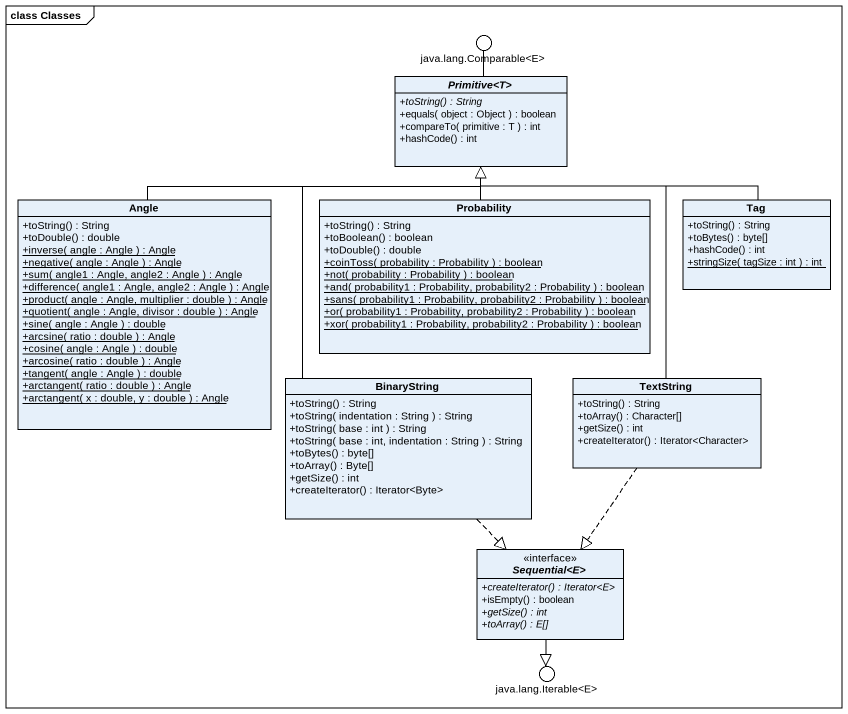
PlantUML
@startuml
mainframe class Classes
allowmixing
hide circle
hide empty members
skinparam classAttributeIconSize 0
() "java.lang.Comparable<E>" as java_lang_Comparable_E
abstract class "Primitive<T>" as Primitive_T {
  {abstract} +toString() : String
  +equals( object : Object ) : boolean
  +compareTo( primitive : T ) : int
  +hashCode() : int
}
class Angle {
  +toString() : String
  +toDouble() : double
  {static} +inverse( angle : Angle ) : Angle
  {static} +negative( angle : Angle ) : Angle
  {static} +sum( angle1 : Angle, angle2 : Angle ) : Angle
  {static} +difference( angle1 : Angle, angle2 : Angle ) : Angle
  {static} +product( angle : Angle, multiplier : double ) : Angle
  {static} +quotient( angle : Angle, divisor : double ) : Angle
  {static} +sine( angle : Angle ) : double
  {static} +arcsine( ratio : double ) : Angle
  {static} +cosine( angle : Angle ) : double
  {static} +arcosine( ratio : double ) : Angle
  {static} +tangent( angle : Angle ) : double
  {static} +arctangent( ratio : double ) : Angle
  {static} +arctangent( x : double, y : double ) : Angle
}
class Probability {
  +toString() : String
  +toBoolean() : boolean
  +toDouble() : double
  {static} +coinToss( probability : Probability ) : boolean
  {static} +not( probability : Probability ) : boolean
  {static} +and( probability1 : Probability, probability2 : Probability ) : boolean
  {static} +sans( probability1 : Probability, probability2 : Probability ) : boolean
  {static} +or( probability1 : Probability, probability2 : Probability ) : boolean
  {static} +xor( probability1 : Probability, probability2 : Probability ) : boolean
}
class Tag {
  +toString() : String
  +toBytes() : byte[]
  +hashCode() : int
  {static} +stringSize( tagSize : int ) : int
}
class BinaryString {
  +toString() : String
  +toString( indentation : String ) : String
  +toString( base : int ) : String
  +toString( base : int, indentation : String ) : String
  +toBytes() : byte[]
  +toArray() : Byte[]
  +getSize() : int
  +createIterator() : Iterator<Byte>
}
class TextString {
  +toString() : String
  +toArray() : Character[]
  +getSize() : int
  +createIterator() : Iterator<Character>
}
interface "Sequential<E>" as Sequential_E {
  {abstract} +createIterator() : Iterator<E>
  +isEmpty() : boolean
  {abstract} +getSize() : int
  {abstract} +toArray() : E[]
}
() "java.lang.Iterable<E>" as java_lang_Iterable_E
Primitive_T -up- java_lang_Comparable_E
Angle -right-|> Primitive_T
Probability -up-|> Primitive_T
Tag -left-|> Primitive_T
BinaryString -up-|> Primitive_T
BinaryString ..|> Sequential_E
TextString -up-|> Primitive_T
TextString ..|> Sequential_E
Sequential_E --|> java_lang_Iterable_E
@enduml
